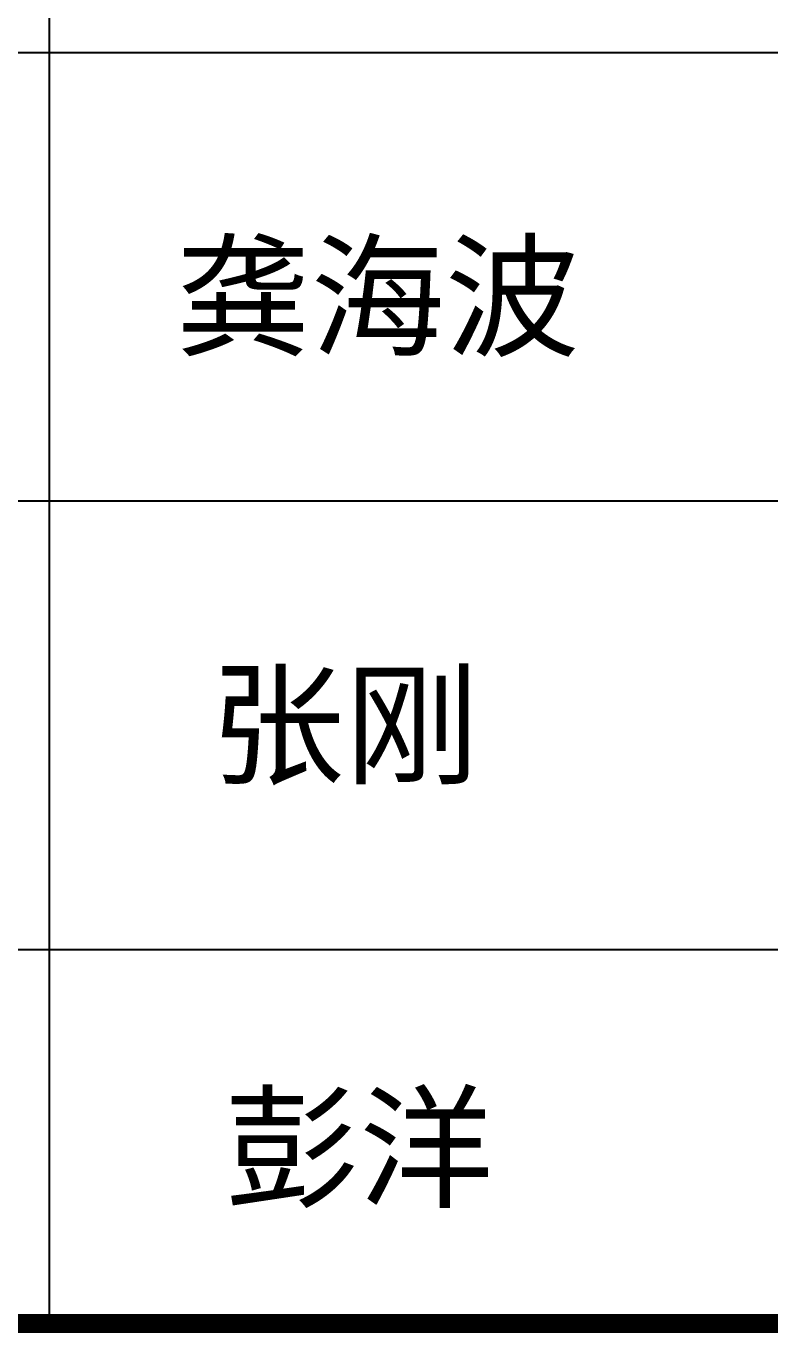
# Model space of a CAD drawing. Extents: x 19118 to 566552, y -1188739 to 92943.
# Drawn here: x 227843 to 230816, y -426017 to -420795 of the extents above; entities that cross this region are included whole.
import ezdxf

# ---------------------------------------------------------------- set-up
doc = ezdxf.new("R2010")
doc.units = 0
doc.header["$LTSCALE"] = 1000
doc.header["$MEASUREMENT"] = 0
doc.layers.add('图框', color=4, linetype='CONTINUOUS')
doc.styles.add('STYLE-黑体', font='simhei.ttf')

msp = doc.modelspace()

# ---------------------------------------------------------------- linework, layer by layer
at = {"layer": '图框', "color": 0}
for p, q in [((224947.8, -420899.57), (233961.65, -420899.57)), ((224947.8, -422692.37), (233961.65, -422692.37)), ((224947.8, -424485.17), (233961.65, -424485.17))]:
    msp.add_line(p, q, dxfattribs=at)
msp.add_lwpolyline([(227935.8, -425979.17), (227935.8, -417313.97)], dxfattribs=at)
at = {"layer": '图框', "color": 0, "const_width": 75}
msp.add_lwpolyline([(224947.8, -425979.17), (233961.65, -425979.17)], dxfattribs=at)

# ---------------------------------------------------------------- texts
at = {"layer": '图框', "color": 4, "style": 'STYLE-黑体'}
for s, p in [('龚海波', (228441.15, -422073.02)), ('张刚', (228577.52, -423783.88)), ('彭洋', (228635.06, -425474.79))]:
    msp.add_text(s, height=394.416, dxfattribs=at).set_placement(p)

doc.saveas('drawing.dxf')
